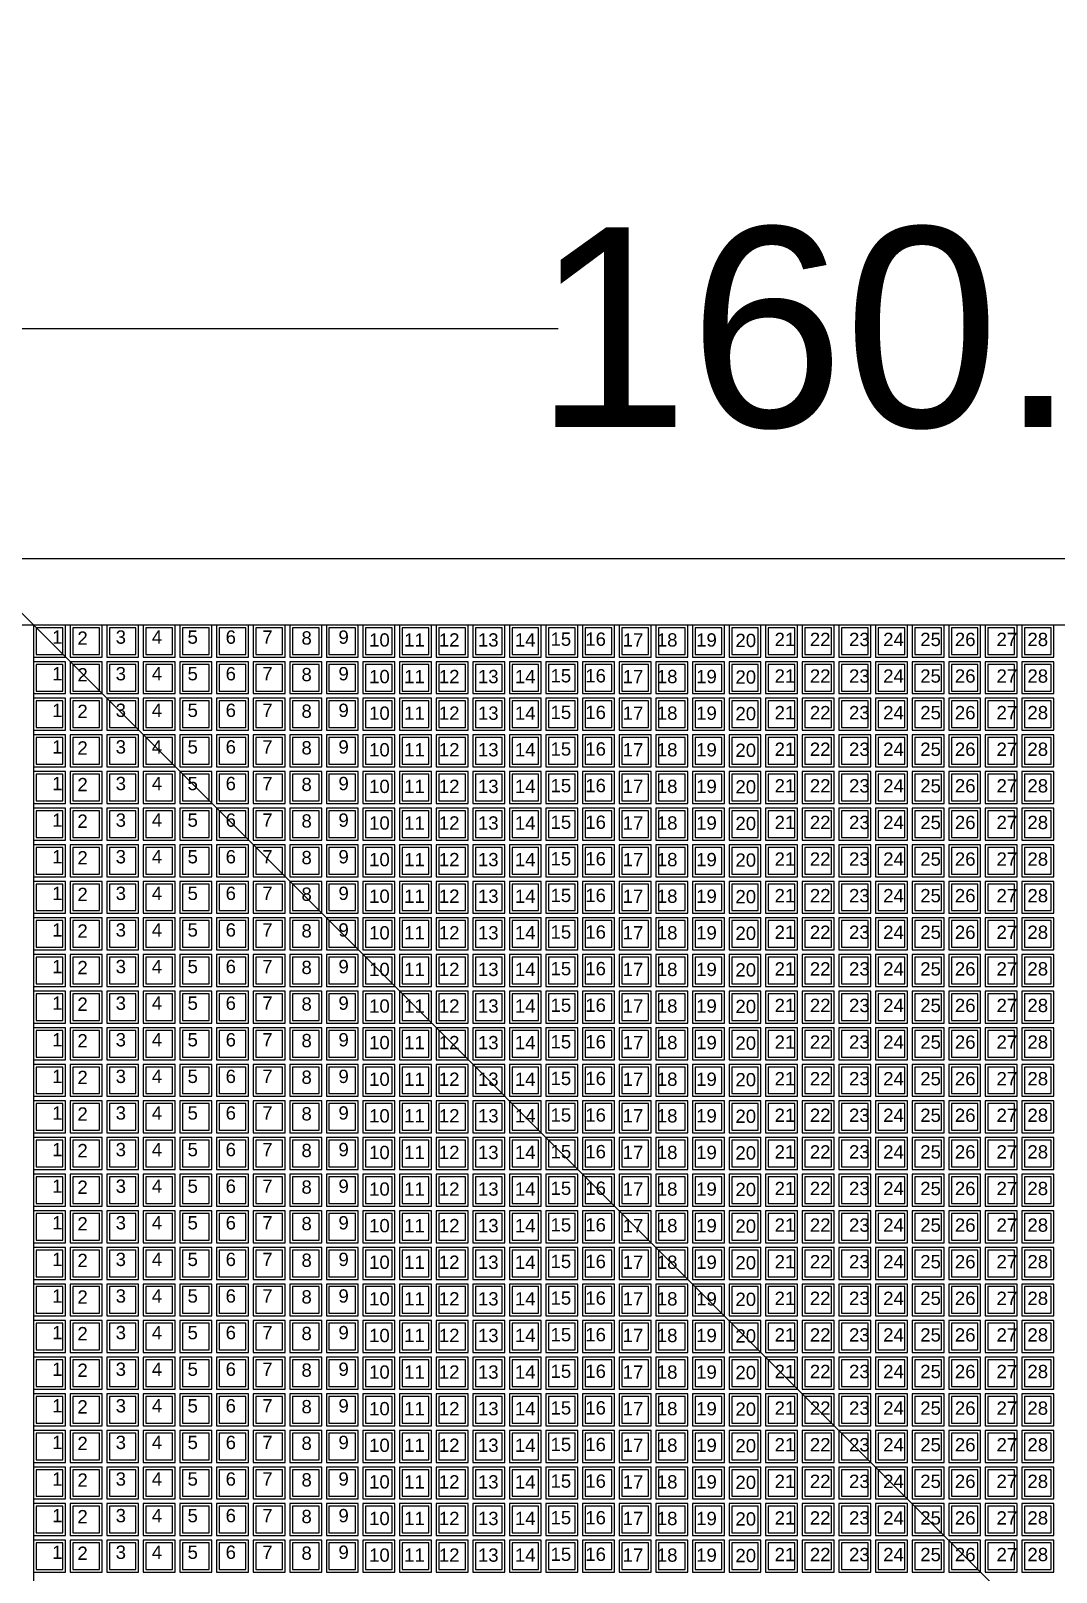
# Model space of a CAD drawing. Header units: inches. Extents: x 0 to 907042749, y -2200 to 1199479692.
# Drawn here: x 906939675 to 906955080, y 1199456533 to 1199479692 of the extents above; entities that cross this region are included whole.
import ezdxf

# ---------------------------------------------------------------- set-up
doc = ezdxf.new("R2010")
doc.units = ezdxf.units.IN
doc.header["$MEASUREMENT"] = 0
doc.header["$PDMODE"] = 3
doc.header["$PDSIZE"] = 200
doc.styles.get("Standard").update_dxf_attribs({"font": 'arial.ttf'})
doc.dimstyles.new('Stacyard Non Annotative', dxfattribs={"dimtxt": 3000, "dimasz": 0.18, "dimexe": 0.18, "dimexo": 0.0625, "dimgap": 0.09, "dimtad": 0, "dimtih": 1, "dimtoh": 1, "dimdec": 4, "dimzin": 0, "dimdsep": 46, "dimtxsty": 'Standard', "dimcen": 0.09, "dimadec": 0, "dimazin": 0, "dimtfac": 1, "dimtdec": 4, "dimtofl": 0, "dimtmove": 0, "dimatfit": 3, "dimfxl": 1, "dimtolj": 1, "dimtzin": 0, "dimarcsym": 0})

# ---------------------------------------------------------------- blocks, each defined once
blk = doc.blocks.new('Formwork')
blk.add_lwpolyline([(240, 240), (-240, 240), (-240, -240), (240, -240)], close=True)
blk.add_lwpolyline([(200, 200), (-200, 200), (-200, -200), (200, -200), (200, 200)])
blk = doc.blocks.new('*U66')
at = {"layer": 'Defpoints'}
blk.add_blockref('Formwork', (0, 0), dxfattribs=at)
blk = doc.blocks.new('*U65')
at = {"color": 0, "linetype": 'ByBlock', "lineweight": -2, "transparency": 16777216}
for p in [(0, 29700), (550, 29700), (1100, 29700), (1650, 29700), (2200, 29700), (2750, 29700), (3300, 29700), (3850, 29700), (4400, 29700), (4950, 29700), (5500, 29700), (6050, 29700), (6600, 29700), (7150, 29700), (7700, 29700), (8250, 29700), (8800, 29700), (9350, 29700), (9900, 29700), (10450, 29700), (11000, 29700), (11550, 29700), (12100, 29700), (12650, 29700), (13200, 29700), (13750, 29700), (14300, 29700), (14850, 29700), (0, 29150), (550, 29150), (1100, 29150), (1650, 29150), (2200, 29150), (2750, 29150), (3300, 29150), (3850, 29150), (4400, 29150), (4950, 29150), (5500, 29150), (6050, 29150), (6600, 29150), (7150, 29150), (7700, 29150), (8250, 29150), (8800, 29150), (9350, 29150), (9900, 29150), (10450, 29150), (11000, 29150), (11550, 29150), (12100, 29150), (12650, 29150), (13200, 29150), (13750, 29150), (14300, 29150), (14850, 29150), (0, 28600), (550, 28600), (1100, 28600), (1650, 28600), (2200, 28600), (2750, 28600), (3300, 28600), (3850, 28600), (4400, 28600), (4950, 28600), (5500, 28600), (6050, 28600), (6600, 28600), (7150, 28600), (7700, 28600), (8250, 28600), (8800, 28600), (9350, 28600), (9900, 28600), (10450, 28600), (11000, 28600), (11550, 28600), (12100, 28600), (12650, 28600), (13200, 28600), (13750, 28600), (14300, 28600), (14850, 28600), (0, 28050), (550, 28050), (1100, 28050), (1650, 28050), (2200, 28050), (2750, 28050), (3300, 28050), (3850, 28050), (4400, 28050), (4950, 28050), (5500, 28050), (6050, 28050), (6600, 28050), (7150, 28050), (7700, 28050), (8250, 28050), (8800, 28050), (9350, 28050), (9900, 28050), (10450, 28050), (11000, 28050), (11550, 28050), (12100, 28050), (12650, 28050), (13200, 28050), (13750, 28050), (14300, 28050), (14850, 28050), (0, 27500), (550, 27500), (1100, 27500), (1650, 27500), (2200, 27500), (2750, 27500), (3300, 27500), (3850, 27500), (4400, 27500), (4950, 27500), (5500, 27500), (6050, 27500), (6600, 27500), (7150, 27500), (7700, 27500), (8250, 27500), (8800, 27500), (9350, 27500), (9900, 27500), (10450, 27500), (11000, 27500), (11550, 27500), (12100, 27500), (12650, 27500), (13200, 27500), (13750, 27500), (14300, 27500), (14850, 27500), (0, 26950), (550, 26950), (1100, 26950), (1650, 26950), (2200, 26950), (2750, 26950), (3300, 26950), (3850, 26950), (4400, 26950), (4950, 26950), (5500, 26950), (6050, 26950), (6600, 26950), (7150, 26950), (7700, 26950), (8250, 26950), (8800, 26950), (9350, 26950), (9900, 26950), (10450, 26950), (11000, 26950), (11550, 26950), (12100, 26950), (12650, 26950), (13200, 26950), (13750, 26950), (14300, 26950), (14850, 26950), (0, 26400), (550, 26400), (1100, 26400), (1650, 26400), (2200, 26400), (2750, 26400), (3300, 26400), (3850, 26400), (4400, 26400), (4950, 26400), (5500, 26400), (6050, 26400), (6600, 26400), (7150, 26400), (7700, 26400), (8250, 26400), (8800, 26400), (9350, 26400), (9900, 26400), (10450, 26400), (11000, 26400), (11550, 26400), (12100, 26400), (12650, 26400), (13200, 26400), (13750, 26400), (14300, 26400), (14850, 26400), (0, 25850), (550, 25850), (1100, 25850), (1650, 25850), (2200, 25850), (2750, 25850), (3300, 25850), (3850, 25850), (4400, 25850), (4950, 25850), (5500, 25850), (6050, 25850), (6600, 25850), (7150, 25850), (7700, 25850), (8250, 25850), (8800, 25850), (9350, 25850), (9900, 25850), (10450, 25850), (11000, 25850), (11550, 25850), (12100, 25850), (12650, 25850), (13200, 25850), (13750, 25850), (14300, 25850), (14850, 25850), (0, 25300), (550, 25300), (1100, 25300), (1650, 25300), (2200, 25300), (2750, 25300), (3300, 25300), (3850, 25300), (4400, 25300), (4950, 25300), (5500, 25300), (6050, 25300), (6600, 25300), (7150, 25300), (7700, 25300), (8250, 25300), (8800, 25300), (9350, 25300), (9900, 25300), (10450, 25300), (11000, 25300), (11550, 25300), (12100, 25300), (12650, 25300), (13200, 25300), (13750, 25300), (14300, 25300), (14850, 25300), (0, 24750), (550, 24750), (1100, 24750), (1650, 24750), (2200, 24750), (2750, 24750), (3300, 24750), (3850, 24750), (4400, 24750), (4950, 24750), (5500, 24750), (6050, 24750), (6600, 24750), (7150, 24750), (7700, 24750), (8250, 24750), (8800, 24750), (9350, 24750), (9900, 24750), (10450, 24750), (11000, 24750), (11550, 24750), (12100, 24750), (12650, 24750), (13200, 24750), (13750, 24750), (14300, 24750), (14850, 24750), (0, 24200), (550, 24200), (1100, 24200), (1650, 24200), (2200, 24200), (2750, 24200), (3300, 24200), (3850, 24200), (4400, 24200), (4950, 24200), (5500, 24200), (6050, 24200), (6600, 24200), (7150, 24200), (7700, 24200), (8250, 24200), (8800, 24200), (9350, 24200), (9900, 24200), (10450, 24200), (11000, 24200), (11550, 24200), (12100, 24200), (12650, 24200), (13200, 24200), (13750, 24200), (14300, 24200), (14850, 24200), (0, 23650), (550, 23650), (1100, 23650), (1650, 23650), (2200, 23650), (2750, 23650), (3300, 23650), (3850, 23650), (4400, 23650), (4950, 23650), (5500, 23650), (6050, 23650), (6600, 23650), (7150, 23650), (7700, 23650), (8250, 23650), (8800, 23650), (9350, 23650), (9900, 23650), (10450, 23650), (11000, 23650), (11550, 23650), (12100, 23650), (12650, 23650), (13200, 23650), (13750, 23650), (14300, 23650), (14850, 23650), (0, 23100), (550, 23100), (1100, 23100), (1650, 23100), (2200, 23100), (2750, 23100), (3300, 23100), (3850, 23100), (4400, 23100), (4950, 23100), (5500, 23100), (6050, 23100), (6600, 23100), (7150, 23100), (7700, 23100), (8250, 23100), (8800, 23100), (9350, 23100), (9900, 23100), (10450, 23100), (11000, 23100), (11550, 23100), (12100, 23100), (12650, 23100), (13200, 23100), (13750, 23100), (14300, 23100), (14850, 23100), (0, 22550), (550, 22550), (1100, 22550), (1650, 22550), (2200, 22550), (2750, 22550), (3300, 22550), (3850, 22550), (4400, 22550), (4950, 22550), (5500, 22550), (6050, 22550), (6600, 22550), (7150, 22550), (7700, 22550), (8250, 22550), (8800, 22550), (9350, 22550), (9900, 22550), (10450, 22550), (11000, 22550), (11550, 22550), (12100, 22550), (12650, 22550), (13200, 22550), (13750, 22550), (14300, 22550), (14850, 22550), (0, 22000), (550, 22000), (1100, 22000), (1650, 22000), (2200, 22000), (2750, 22000), (3300, 22000), (3850, 22000), (4400, 22000), (4950, 22000), (5500, 22000), (6050, 22000), (6600, 22000), (7150, 22000), (7700, 22000), (8250, 22000), (8800, 22000), (9350, 22000), (9900, 22000), (10450, 22000), (11000, 22000), (11550, 22000), (12100, 22000), (12650, 22000), (13200, 22000), (13750, 22000), (14300, 22000), (14850, 22000), (0, 21450), (550, 21450), (1100, 21450), (1650, 21450), (2200, 21450), (2750, 21450), (3300, 21450), (3850, 21450), (4400, 21450), (4950, 21450), (5500, 21450), (6050, 21450), (6600, 21450), (7150, 21450), (7700, 21450), (8250, 21450), (8800, 21450), (9350, 21450), (9900, 21450), (10450, 21450), (11000, 21450), (11550, 21450), (12100, 21450), (12650, 21450), (13200, 21450), (13750, 21450), (14300, 21450), (14850, 21450), (0, 20900), (550, 20900), (1100, 20900), (1650, 20900), (2200, 20900), (2750, 20900), (3300, 20900), (3850, 20900), (4400, 20900), (4950, 20900), (5500, 20900), (6050, 20900), (6600, 20900), (7150, 20900), (7700, 20900), (8250, 20900), (8800, 20900), (9350, 20900), (9900, 20900), (10450, 20900), (11000, 20900), (11550, 20900), (12100, 20900), (12650, 20900), (13200, 20900), (13750, 20900), (14300, 20900), (14850, 20900), (0, 20350), (550, 20350), (1100, 20350), (1650, 20350), (2200, 20350), (2750, 20350), (3300, 20350), (3850, 20350), (4400, 20350), (4950, 20350), (5500, 20350), (6050, 20350), (6600, 20350), (7150, 20350), (7700, 20350), (8250, 20350), (8800, 20350), (9350, 20350), (9900, 20350), (10450, 20350), (11000, 20350), (11550, 20350), (12100, 20350), (12650, 20350), (13200, 20350), (13750, 20350), (14300, 20350), (14850, 20350), (0, 19800), (550, 19800), (1100, 19800), (1650, 19800), (2200, 19800), (2750, 19800), (3300, 19800), (3850, 19800), (4400, 19800), (4950, 19800), (5500, 19800), (6050, 19800), (6600, 19800), (7150, 19800), (7700, 19800), (8250, 19800), (8800, 19800), (9350, 19800), (9900, 19800), (10450, 19800), (11000, 19800), (11550, 19800), (12100, 19800), (12650, 19800), (13200, 19800), (13750, 19800), (14300, 19800), (14850, 19800), (0, 19250), (550, 19250), (1100, 19250), (1650, 19250), (2200, 19250), (2750, 19250), (3300, 19250), (3850, 19250), (4400, 19250), (4950, 19250), (5500, 19250), (6050, 19250), (6600, 19250), (7150, 19250), (7700, 19250), (8250, 19250), (8800, 19250), (9350, 19250), (9900, 19250), (10450, 19250), (11000, 19250), (11550, 19250), (12100, 19250), (12650, 19250), (13200, 19250), (13750, 19250), (14300, 19250), (14850, 19250), (0, 18700), (550, 18700), (1100, 18700), (1650, 18700), (2200, 18700), (2750, 18700), (3300, 18700), (3850, 18700), (4400, 18700), (4950, 18700), (5500, 18700), (6050, 18700), (6600, 18700), (7150, 18700), (7700, 18700), (8250, 18700), (8800, 18700), (9350, 18700), (9900, 18700), (10450, 18700), (11000, 18700), (11550, 18700), (12100, 18700), (12650, 18700), (13200, 18700), (13750, 18700), (14300, 18700), (14850, 18700), (0, 18150), (550, 18150), (1100, 18150), (1650, 18150), (2200, 18150), (2750, 18150), (3300, 18150), (3850, 18150), (4400, 18150), (4950, 18150), (5500, 18150), (6050, 18150), (6600, 18150), (7150, 18150), (7700, 18150), (8250, 18150), (8800, 18150), (9350, 18150), (9900, 18150), (10450, 18150), (11000, 18150), (11550, 18150), (12100, 18150), (12650, 18150), (13200, 18150), (13750, 18150), (14300, 18150), (14850, 18150), (0, 17600), (550, 17600), (1100, 17600), (1650, 17600), (2200, 17600), (2750, 17600), (3300, 17600), (3850, 17600), (4400, 17600), (4950, 17600), (5500, 17600), (6050, 17600), (6600, 17600), (7150, 17600), (7700, 17600), (8250, 17600), (8800, 17600), (9350, 17600), (9900, 17600), (10450, 17600), (11000, 17600), (11550, 17600), (12100, 17600), (12650, 17600), (13200, 17600), (13750, 17600), (14300, 17600), (14850, 17600), (0, 17050), (550, 17050), (1100, 17050), (1650, 17050), (2200, 17050), (2750, 17050), (3300, 17050), (3850, 17050), (4400, 17050), (4950, 17050), (5500, 17050), (6050, 17050), (6600, 17050), (7150, 17050), (7700, 17050), (8250, 17050), (8800, 17050), (9350, 17050), (9900, 17050), (10450, 17050), (11000, 17050), (11550, 17050), (12100, 17050), (12650, 17050), (13200, 17050), (13750, 17050), (14300, 17050), (14850, 17050), (0, 16500), (550, 16500), (1100, 16500), (1650, 16500), (2200, 16500), (2750, 16500), (3300, 16500), (3850, 16500), (4400, 16500), (4950, 16500), (5500, 16500), (6050, 16500), (6600, 16500), (7150, 16500), (7700, 16500), (8250, 16500), (8800, 16500), (9350, 16500), (9900, 16500), (10450, 16500), (11000, 16500), (11550, 16500), (12100, 16500), (12650, 16500), (13200, 16500), (13750, 16500), (14300, 16500), (14850, 16500), (0, 15950), (550, 15950), (1100, 15950), (1650, 15950), (2200, 15950), (2750, 15950), (3300, 15950), (3850, 15950), (4400, 15950), (4950, 15950), (5500, 15950), (6050, 15950), (6600, 15950), (7150, 15950), (7700, 15950), (8250, 15950), (8800, 15950), (9350, 15950), (9900, 15950), (10450, 15950), (11000, 15950), (11550, 15950), (12100, 15950), (12650, 15950), (13200, 15950), (13750, 15950), (14300, 15950), (14850, 15950)]:
    blk.add_blockref('*U66', p, dxfattribs=at)
blk = doc.blocks.new('A$C5B282A8D')
for s, p in [('1', (240, -240)), ('2', (620, -256)), ('3', (1195, -240)), ('4', (1737, -240)), ('5', (2275, -240)), ('6', (2847, -240)), ('7', (3397, -240)), ('8', (3986, -253)), ('9', (4542, -240)), ('10', (5002, -283)), ('11', (5528, -283)), ('12', (6050, -283)), ('13', (6637, -283)), ('14', (7192, -283)), ('15', (7728, -271)), ('16', (8250, -271)), ('17', (8813, -283)), ('18', (9325, -283)), ('19', (9916, -283)), ('20', (10506, -290)), ('21', (11095, -275)), ('22', (11624, -275)), ('23', (12213, -275)), ('24', (12726, -275)), ('25', (13283, -275)), ('26', (13803, -275)), ('27', (14429, -275)), ('28', (14893, -275)), ('29', (15465, -275)), ('30', (16005, -275)), ('31', (16536, -275)), ('32', (17085, -275)), ('33', (17663, -275)), ('34', (18183, -275)), ('35', (18733, -275)), ('36', (19280, -275)), ('37', (19860, -275)), ('38', (20421, -260)), ('39', (20951, -275)), ('40', (21516, -275)), ('41', (22054, -275)), ('42', (22597, -275)), ('43', (23157, -260)), ('44', (23727, -275)), ('45', (24280, -260)), ('46', (24811, -275)), ('47', (25346, -275)), ('48', (25837, -275)), ('49', (26387, -260)), ('50', (27021, -260)), ('51', (27594, -260)), ('52', (28078, -260)), ('53', (28638, -260)), ('54', (29190, -260)), ('55', (29695, -260))]:
    blk.add_text(s, height=200).set_placement(p)
blk = doc.blocks.new('Casting_yard_type_2')
for p, q in [((-16090, 16090), (16090, 16090)), ((-16090, 16090), (16090, -16090)), ((-15090, 15090), (-15090, -15050))]:
    blk.add_line(p, q)
for name, p in [('*U65', (-14850, -14850)), ('A$C5B282A8D', (-15050, 4050))]:
    blk.add_blockref(name, p)
for s, p in [('1', (-14810, 14810)), ('2', (-14430, 14794)), ('3', (-13855, 14810)), ('4', (-13313, 14810)), ('5', (-12775, 14810)), ('6', (-12203, 14810)), ('7', (-11653, 14810)), ('8', (-11064, 14797)), ('9', (-10508, 14810)), ('10', (-10048, 14767)), ('11', (-9522, 14767)), ('12', (-9000, 14767)), ('13', (-8413, 14767)), ('14', (-7858, 14767)), ('15', (-7322, 14779)), ('16', (-6800, 14779)), ('17', (-6237, 14767)), ('18', (-5725, 14767)), ('19', (-5134, 14767)), ('20', (-4544, 14760)), ('21', (-3955, 14775)), ('22', (-3426, 14775)), ('23', (-2837, 14775)), ('24', (-2324, 14775)), ('25', (-1767, 14775)), ('26', (-1247, 14775)), ('27', (-621, 14775)), ('28', (-157, 14775)), ('1', (-14810, 14260)), ('2', (-14430, 14244)), ('3', (-13855, 14260)), ('4', (-13313, 14260)), ('5', (-12775, 14260)), ('6', (-12203, 14260)), ('7', (-11653, 14260)), ('8', (-11064, 14247)), ('9', (-10508, 14260)), ('10', (-10048, 14217)), ('11', (-9522, 14217)), ('12', (-9000, 14217)), ('13', (-8413, 14217)), ('14', (-7858, 14217)), ('15', (-7322, 14229)), ('16', (-6800, 14229)), ('17', (-6237, 14217)), ('18', (-5725, 14217)), ('19', (-5134, 14217)), ('20', (-4544, 14210)), ('21', (-3955, 14225)), ('22', (-3426, 14225)), ('23', (-2837, 14225)), ('24', (-2324, 14225)), ('25', (-1767, 14225)), ('26', (-1247, 14225)), ('27', (-621, 14225)), ('28', (-157, 14225)), ('1', (-14810, 13710)), ('2', (-14430, 13694)), ('3', (-13855, 13710)), ('4', (-13313, 13710)), ('5', (-12775, 13710)), ('6', (-12203, 13710)), ('7', (-11653, 13710)), ('8', (-11064, 13697)), ('9', (-10508, 13710)), ('10', (-10048, 13667)), ('11', (-9522, 13667)), ('12', (-9000, 13667)), ('13', (-8413, 13667)), ('14', (-7858, 13667)), ('15', (-7322, 13679)), ('16', (-6800, 13679)), ('17', (-6237, 13667)), ('18', (-5725, 13667)), ('19', (-5134, 13667)), ('20', (-4544, 13660)), ('21', (-3955, 13675)), ('22', (-3426, 13675)), ('23', (-2837, 13675)), ('24', (-2324, 13675)), ('25', (-1767, 13675)), ('26', (-1247, 13675)), ('27', (-621, 13675)), ('28', (-157, 13675)), ('1', (-14810, 13160)), ('2', (-14430, 13144)), ('3', (-13855, 13160)), ('4', (-13313, 13160)), ('5', (-12775, 13160)), ('6', (-12203, 13160)), ('7', (-11653, 13160)), ('8', (-11064, 13147)), ('9', (-10508, 13160)), ('10', (-10048, 13117)), ('11', (-9522, 13117)), ('12', (-9000, 13117)), ('13', (-8413, 13117)), ('14', (-7858, 13117)), ('15', (-7322, 13129)), ('16', (-6800, 13129)), ('17', (-6237, 13117)), ('18', (-5725, 13117)), ('19', (-5134, 13117)), ('20', (-4544, 13110)), ('21', (-3955, 13125)), ('22', (-3426, 13125)), ('23', (-2837, 13125)), ('24', (-2324, 13125)), ('25', (-1767, 13125)), ('26', (-1247, 13125)), ('27', (-621, 13125)), ('28', (-157, 13125)), ('1', (-14810, 12610)), ('2', (-14430, 12594)), ('3', (-13855, 12610)), ('4', (-13313, 12610)), ('5', (-12775, 12610)), ('6', (-12203, 12610)), ('7', (-11653, 12610)), ('8', (-11064, 12597)), ('9', (-10508, 12610)), ('10', (-10048, 12567)), ('11', (-9522, 12567)), ('12', (-9000, 12567)), ('13', (-8413, 12567)), ('14', (-7858, 12567)), ('15', (-7322, 12579)), ('16', (-6800, 12579)), ('17', (-6237, 12567)), ('18', (-5725, 12567)), ('19', (-5134, 12567)), ('20', (-4544, 12560)), ('21', (-3955, 12575)), ('22', (-3426, 12575)), ('23', (-2837, 12575)), ('24', (-2324, 12575)), ('25', (-1767, 12575)), ('26', (-1247, 12575)), ('27', (-621, 12575)), ('28', (-157, 12575)), ('1', (-14810, 12060)), ('2', (-14430, 12044)), ('3', (-13855, 12060)), ('4', (-13313, 12060)), ('5', (-12775, 12060)), ('6', (-12203, 12060)), ('7', (-11653, 12060)), ('8', (-11064, 12047)), ('9', (-10508, 12060)), ('10', (-10048, 12017)), ('11', (-9522, 12017)), ('12', (-9000, 12017)), ('13', (-8413, 12017)), ('14', (-7858, 12017)), ('15', (-7322, 12029)), ('16', (-6800, 12029)), ('17', (-6237, 12017)), ('18', (-5725, 12017)), ('19', (-5134, 12017)), ('20', (-4544, 12010)), ('21', (-3955, 12025)), ('22', (-3426, 12025)), ('23', (-2837, 12025)), ('24', (-2324, 12025)), ('25', (-1767, 12025)), ('26', (-1247, 12025)), ('27', (-621, 12025)), ('28', (-157, 12025)), ('1', (-14810, 11510)), ('2', (-14430, 11494)), ('3', (-13855, 11510)), ('4', (-13313, 11510)), ('5', (-12775, 11510)), ('6', (-12203, 11510)), ('7', (-11653, 11510)), ('8', (-11064, 11497)), ('9', (-10508, 11510)), ('10', (-10048, 11467)), ('11', (-9522, 11467)), ('12', (-9000, 11467)), ('13', (-8413, 11467)), ('14', (-7858, 11467)), ('15', (-7322, 11479)), ('16', (-6800, 11479)), ('17', (-6237, 11467)), ('18', (-5725, 11467)), ('19', (-5134, 11467)), ('20', (-4544, 11460)), ('21', (-3955, 11475)), ('22', (-3426, 11475)), ('23', (-2837, 11475)), ('24', (-2324, 11475)), ('25', (-1767, 11475)), ('26', (-1247, 11475)), ('27', (-621, 11475)), ('28', (-157, 11475)), ('1', (-14810, 10960)), ('2', (-14430, 10944)), ('3', (-13855, 10960)), ('4', (-13313, 10960)), ('5', (-12775, 10960)), ('6', (-12203, 10960)), ('7', (-11653, 10960)), ('8', (-11064, 10947)), ('9', (-10508, 10960)), ('10', (-10048, 10917)), ('11', (-9522, 10917)), ('12', (-9000, 10917)), ('13', (-8413, 10917)), ('14', (-7858, 10917)), ('15', (-7322, 10929)), ('16', (-6800, 10929)), ('17', (-6237, 10917)), ('18', (-5725, 10917)), ('19', (-5134, 10917)), ('21', (-3955, 10925)), ('22', (-3426, 10925)), ('23', (-2837, 10925)), ('24', (-2324, 10925)), ('25', (-1767, 10925)), ('26', (-1247, 10925)), ('27', (-621, 10925)), ('28', (-157, 10925)), ('20', (-4544, 10910)), ('1', (-14810, 10410)), ('2', (-14430, 10394)), ('3', (-13855, 10410)), ('4', (-13313, 10410)), ('5', (-12775, 10410)), ('6', (-12203, 10410)), ('7', (-11653, 10410)), ('8', (-11064, 10397)), ('9', (-10508, 10410)), ('10', (-10048, 10367)), ('11', (-9522, 10367)), ('12', (-9000, 10367)), ('13', (-8413, 10367)), ('14', (-7858, 10367)), ('15', (-7322, 10379)), ('16', (-6800, 10379)), ('17', (-6237, 10367)), ('18', (-5725, 10367)), ('19', (-5134, 10367)), ('20', (-4544, 10360)), ('21', (-3955, 10375)), ('22', (-3426, 10375)), ('23', (-2837, 10375)), ('24', (-2324, 10375)), ('25', (-1767, 10375)), ('26', (-1247, 10375)), ('27', (-621, 10375)), ('28', (-157, 10375)), ('1', (-14810, 9860)), ('2', (-14430, 9844)), ('3', (-13855, 9860)), ('4', (-13313, 9860)), ('5', (-12775, 9860)), ('6', (-12203, 9860)), ('7', (-11653, 9860)), ('8', (-11064, 9847)), ('9', (-10508, 9860)), ('10', (-10048, 9817)), ('11', (-9522, 9817)), ('12', (-9000, 9817)), ('13', (-8413, 9817)), ('14', (-7858, 9817)), ('15', (-7322, 9829)), ('16', (-6800, 9829)), ('17', (-6237, 9817)), ('18', (-5725, 9817)), ('19', (-5134, 9817)), ('20', (-4544, 9810)), ('21', (-3955, 9825)), ('22', (-3426, 9825)), ('23', (-2837, 9825)), ('24', (-2324, 9825)), ('25', (-1767, 9825)), ('26', (-1247, 9825)), ('27', (-621, 9825)), ('28', (-157, 9825)), ('1', (-14810, 9310)), ('2', (-14430, 9294)), ('3', (-13855, 9310)), ('4', (-13313, 9310)), ('5', (-12775, 9310)), ('6', (-12203, 9310)), ('7', (-11653, 9310)), ('8', (-11064, 9297)), ('9', (-10508, 9310)), ('10', (-10048, 9267)), ('11', (-9522, 9267)), ('12', (-9000, 9267)), ('13', (-8413, 9267)), ('14', (-7858, 9267)), ('15', (-7322, 9279)), ('16', (-6800, 9279)), ('17', (-6237, 9267)), ('18', (-5725, 9267)), ('19', (-5134, 9267)), ('20', (-4544, 9260)), ('21', (-3955, 9275)), ('22', (-3426, 9275)), ('23', (-2837, 9275)), ('24', (-2324, 9275)), ('25', (-1767, 9275)), ('26', (-1247, 9275)), ('27', (-621, 9275)), ('28', (-157, 9275)), ('1', (-14810, 8760)), ('2', (-14430, 8744)), ('3', (-13855, 8760)), ('4', (-13313, 8760)), ('5', (-12775, 8760)), ('6', (-12203, 8760)), ('7', (-11653, 8760)), ('8', (-11064, 8747)), ('9', (-10508, 8760)), ('10', (-10048, 8717)), ('11', (-9522, 8717)), ('12', (-9000, 8717)), ('13', (-8413, 8717)), ('14', (-7858, 8717)), ('15', (-7322, 8729)), ('16', (-6800, 8729)), ('17', (-6237, 8717)), ('18', (-5725, 8717)), ('19', (-5134, 8717)), ('20', (-4544, 8710)), ('21', (-3955, 8725)), ('22', (-3426, 8725)), ('23', (-2837, 8725)), ('24', (-2324, 8725)), ('25', (-1767, 8725)), ('26', (-1247, 8725)), ('27', (-621, 8725)), ('28', (-157, 8725)), ('1', (-14810, 8210)), ('2', (-14430, 8194)), ('3', (-13855, 8210)), ('4', (-13313, 8210)), ('5', (-12775, 8210)), ('6', (-12203, 8210)), ('7', (-11653, 8210)), ('8', (-11064, 8197)), ('9', (-10508, 8210)), ('10', (-10048, 8167)), ('11', (-9522, 8167)), ('12', (-9000, 8167)), ('13', (-8413, 8167)), ('14', (-7858, 8167)), ('15', (-7322, 8179)), ('16', (-6800, 8179)), ('17', (-6237, 8167)), ('18', (-5725, 8167)), ('19', (-5134, 8167)), ('20', (-4544, 8160)), ('21', (-3955, 8175)), ('22', (-3426, 8175)), ('23', (-2837, 8175)), ('24', (-2324, 8175)), ('25', (-1767, 8175)), ('26', (-1247, 8175)), ('27', (-621, 8175)), ('28', (-157, 8175)), ('1', (-14810, 7660)), ('2', (-14430, 7644)), ('3', (-13855, 7660)), ('4', (-13313, 7660)), ('5', (-12775, 7660)), ('6', (-12203, 7660)), ('7', (-11653, 7660)), ('8', (-11064, 7647)), ('9', (-10508, 7660)), ('10', (-10048, 7617)), ('11', (-9522, 7617)), ('12', (-9000, 7617)), ('13', (-8413, 7617)), ('14', (-7858, 7617)), ('15', (-7322, 7629)), ('16', (-6800, 7629)), ('17', (-6237, 7617)), ('18', (-5725, 7617)), ('19', (-5134, 7617)), ('20', (-4544, 7610)), ('21', (-3955, 7625)), ('22', (-3426, 7625)), ('23', (-2837, 7625)), ('24', (-2324, 7625)), ('25', (-1767, 7625)), ('26', (-1247, 7625)), ('27', (-621, 7625)), ('28', (-157, 7625)), ('1', (-14810, 7110)), ('2', (-14430, 7094)), ('3', (-13855, 7110)), ('4', (-13313, 7110)), ('5', (-12775, 7110)), ('6', (-12203, 7110)), ('7', (-11653, 7110)), ('8', (-11064, 7097)), ('9', (-10508, 7110)), ('10', (-10048, 7067)), ('11', (-9522, 7067)), ('12', (-9000, 7067)), ('13', (-8413, 7067)), ('14', (-7858, 7067)), ('15', (-7322, 7079)), ('16', (-6800, 7079)), ('17', (-6237, 7067)), ('18', (-5725, 7067)), ('19', (-5134, 7067)), ('20', (-4544, 7060)), ('21', (-3955, 7075)), ('22', (-3426, 7075)), ('23', (-2837, 7075)), ('24', (-2324, 7075)), ('25', (-1767, 7075)), ('26', (-1247, 7075)), ('27', (-621, 7075)), ('28', (-157, 7075)), ('1', (-14810, 6560)), ('2', (-14430, 6544)), ('3', (-13855, 6560)), ('4', (-13313, 6560)), ('5', (-12775, 6560)), ('6', (-12203, 6560)), ('7', (-11653, 6560)), ('8', (-11064, 6547)), ('9', (-10508, 6560)), ('10', (-10048, 6517)), ('11', (-9522, 6517)), ('12', (-9000, 6517)), ('13', (-8413, 6517)), ('14', (-7858, 6517)), ('15', (-7322, 6529)), ('16', (-6800, 6529)), ('17', (-6237, 6517)), ('18', (-5725, 6517)), ('19', (-5134, 6517)), ('21', (-3955, 6525)), ('22', (-3426, 6525)), ('23', (-2837, 6525)), ('24', (-2324, 6525)), ('25', (-1767, 6525)), ('26', (-1247, 6525)), ('27', (-621, 6525)), ('28', (-157, 6525)), ('20', (-4544, 6510)), ('1', (-14810, 6010)), ('2', (-14430, 5994)), ('3', (-13855, 6010)), ('4', (-13313, 6010)), ('5', (-12775, 6010)), ('6', (-12203, 6010)), ('7', (-11653, 6010)), ('8', (-11064, 5997)), ('9', (-10508, 6010)), ('10', (-10048, 5967)), ('11', (-9522, 5967)), ('12', (-9000, 5967)), ('13', (-8413, 5967)), ('14', (-7858, 5967)), ('15', (-7322, 5979)), ('16', (-6800, 5979)), ('17', (-6237, 5967)), ('18', (-5725, 5967)), ('19', (-5134, 5967)), ('20', (-4544, 5960)), ('21', (-3955, 5975)), ('22', (-3426, 5975)), ('23', (-2837, 5975)), ('24', (-2324, 5975)), ('25', (-1767, 5975)), ('26', (-1247, 5975)), ('27', (-621, 5975)), ('28', (-157, 5975)), ('1', (-14810, 5460)), ('2', (-14430, 5444)), ('3', (-13855, 5460)), ('4', (-13313, 5460)), ('5', (-12775, 5460)), ('6', (-12203, 5460)), ('7', (-11653, 5460)), ('8', (-11064, 5447)), ('9', (-10508, 5460)), ('10', (-10048, 5417)), ('11', (-9522, 5417)), ('12', (-9000, 5417)), ('13', (-8413, 5417)), ('14', (-7858, 5417)), ('15', (-7322, 5429)), ('16', (-6800, 5429)), ('17', (-6237, 5417)), ('18', (-5725, 5417)), ('19', (-5134, 5417)), ('20', (-4544, 5410)), ('21', (-3955, 5425)), ('22', (-3426, 5425)), ('23', (-2837, 5425)), ('24', (-2324, 5425)), ('25', (-1767, 5425)), ('26', (-1247, 5425)), ('27', (-621, 5425)), ('28', (-157, 5425)), ('1', (-14810, 4910)), ('2', (-14430, 4894)), ('3', (-13855, 4910)), ('4', (-13313, 4910)), ('5', (-12775, 4910)), ('6', (-12203, 4910)), ('7', (-11653, 4910)), ('8', (-11064, 4897)), ('9', (-10508, 4910)), ('10', (-10048, 4867)), ('11', (-9522, 4867)), ('12', (-9000, 4867)), ('13', (-8413, 4867)), ('14', (-7858, 4867)), ('15', (-7322, 4879)), ('16', (-6800, 4879)), ('17', (-6237, 4867)), ('18', (-5725, 4867)), ('19', (-5134, 4867)), ('20', (-4544, 4860)), ('21', (-3955, 4875)), ('22', (-3426, 4875)), ('23', (-2837, 4875)), ('24', (-2324, 4875)), ('25', (-1767, 4875)), ('26', (-1247, 4875)), ('27', (-621, 4875)), ('28', (-157, 4875)), ('1', (-14810, 4360)), ('2', (-14430, 4344)), ('3', (-13855, 4360)), ('4', (-13313, 4360)), ('5', (-12775, 4360)), ('6', (-12203, 4360)), ('7', (-11653, 4360)), ('8', (-11064, 4347)), ('9', (-10508, 4360)), ('10', (-10048, 4317)), ('11', (-9522, 4317)), ('12', (-9000, 4317)), ('13', (-8413, 4317)), ('14', (-7858, 4317)), ('15', (-7322, 4329)), ('16', (-6800, 4329)), ('17', (-6237, 4317)), ('18', (-5725, 4317)), ('19', (-5134, 4317)), ('20', (-4544, 4310)), ('21', (-3955, 4325)), ('22', (-3426, 4325)), ('23', (-2837, 4325)), ('24', (-2324, 4325)), ('25', (-1767, 4325)), ('26', (-1247, 4325)), ('27', (-621, 4325)), ('28', (-157, 4325)), ('1', (-14810, 3260)), ('2', (-14430, 3244)), ('3', (-13855, 3260)), ('4', (-13313, 3260)), ('5', (-12775, 3260)), ('6', (-12203, 3260)), ('7', (-11653, 3260)), ('8', (-11064, 3247)), ('9', (-10508, 3260)), ('10', (-10048, 3217)), ('11', (-9522, 3217)), ('12', (-9000, 3217)), ('13', (-8413, 3217)), ('14', (-7858, 3217)), ('15', (-7322, 3229)), ('16', (-6800, 3229)), ('17', (-6237, 3217)), ('18', (-5725, 3217)), ('19', (-5134, 3217)), ('20', (-4544, 3210)), ('21', (-3955, 3225)), ('22', (-3426, 3225)), ('23', (-2837, 3225)), ('24', (-2324, 3225)), ('25', (-1767, 3225)), ('26', (-1247, 3225)), ('27', (-621, 3225)), ('28', (-157, 3225)), ('1', (-14810, 2710)), ('2', (-14430, 2694)), ('3', (-13855, 2710)), ('4', (-13313, 2710)), ('5', (-12775, 2710)), ('6', (-12203, 2710)), ('7', (-11653, 2710)), ('8', (-11064, 2697)), ('9', (-10508, 2710)), ('10', (-10048, 2667)), ('11', (-9522, 2667)), ('12', (-9000, 2667)), ('13', (-8413, 2667)), ('14', (-7858, 2667)), ('15', (-7322, 2679)), ('16', (-6800, 2679)), ('17', (-6237, 2667)), ('18', (-5725, 2667)), ('19', (-5134, 2667)), ('20', (-4544, 2660)), ('21', (-3955, 2675)), ('22', (-3426, 2675)), ('23', (-2837, 2675)), ('24', (-2324, 2675)), ('25', (-1767, 2675)), ('26', (-1247, 2675)), ('27', (-621, 2675)), ('28', (-157, 2675)), ('1', (-14810, 2160)), ('2', (-14430, 2144)), ('3', (-13855, 2160)), ('4', (-13313, 2160)), ('5', (-12775, 2160)), ('6', (-12203, 2160)), ('7', (-11653, 2160)), ('8', (-11064, 2147)), ('9', (-10508, 2160)), ('10', (-10048, 2117)), ('11', (-9522, 2117)), ('12', (-9000, 2117)), ('13', (-8413, 2117)), ('14', (-7858, 2117)), ('15', (-7322, 2129)), ('16', (-6800, 2129)), ('17', (-6237, 2117)), ('18', (-5725, 2117)), ('19', (-5134, 2117)), ('21', (-3955, 2125)), ('22', (-3426, 2125)), ('23', (-2837, 2125)), ('24', (-2324, 2125)), ('25', (-1767, 2125)), ('26', (-1247, 2125)), ('27', (-621, 2125)), ('28', (-157, 2125)), ('20', (-4544, 2110)), ('1', (-14810, 1610)), ('2', (-14430, 1594)), ('3', (-13855, 1610)), ('4', (-13313, 1610)), ('5', (-12775, 1610)), ('6', (-12203, 1610)), ('7', (-11653, 1610)), ('8', (-11064, 1597)), ('9', (-10508, 1610)), ('10', (-10048, 1567)), ('11', (-9522, 1567)), ('12', (-9000, 1567)), ('13', (-8413, 1567)), ('14', (-7858, 1567)), ('15', (-7322, 1579)), ('16', (-6800, 1579)), ('17', (-6237, 1567)), ('18', (-5725, 1567)), ('19', (-5134, 1567)), ('20', (-4544, 1560)), ('21', (-3955, 1575)), ('22', (-3426, 1575)), ('23', (-2837, 1575)), ('24', (-2324, 1575)), ('25', (-1767, 1575)), ('26', (-1247, 1575)), ('27', (-621, 1575)), ('28', (-157, 1575)), ('1', (-14810, 1060)), ('2', (-14430, 1044)), ('3', (-13855, 1060)), ('4', (-13313, 1060)), ('5', (-12775, 1060)), ('6', (-12203, 1060)), ('7', (-11653, 1060)), ('8', (-11064, 1047)), ('9', (-10508, 1060)), ('10', (-10048, 1017)), ('11', (-9522, 1017)), ('12', (-9000, 1017)), ('13', (-8413, 1017)), ('14', (-7858, 1017)), ('15', (-7322, 1029)), ('16', (-6800, 1029)), ('17', (-6237, 1017)), ('18', (-5725, 1017)), ('19', (-5134, 1017)), ('20', (-4544, 1010)), ('21', (-3955, 1025)), ('22', (-3426, 1025)), ('23', (-2837, 1025)), ('24', (-2324, 1025)), ('25', (-1767, 1025)), ('26', (-1247, 1025)), ('27', (-621, 1025)), ('28', (-157, 1025))]:
    blk.add_text(s, height=200).set_placement(p)
blk = doc.blocks.new('*D53')
at = {"color": 0, "lineweight": -2, "transparency": 16777216}
for p, q in [((906874355, 1199471763), (906874355, 1199475219)), ((906874355, 1199475219), (906947597, 1199475219)), ((907035255, 1199475219), (906962014, 1199475219)), ((907035255, 1199471763), (907035255, 1199475219))]:
    blk.add_line(p, q, dxfattribs=at)
at = {"color": 0, "transparency": 16777216}
for points in [[(906874355, 1199475219), (906874355, 1199475219), (906874355, 1199475219)], [(907035255, 1199475219), (907035255, 1199475219), (907035255, 1199475219)]]:
    blk.add_solid(points, dxfattribs=at)
at = {"layer": 'Defpoints', "color": 0, "transparency": 16777216}
for p in [(907035255, 1199475219), (906874355, 1199471763), (907035255, 1199471763)]:
    blk.add_point(p, dxfattribs=at)
at = {"color": 0, "transparency": 16777216, "insert": (906954805, 1199475219), "char_height": 3000, "attachment_point": 5}
blk.add_mtext('\\A1;160.9 m', dxfattribs=at)

msp = doc.modelspace()

# ---------------------------------------------------------------- linework, layer by layer
msp.add_line((907035068.09368, 1199470763.10848), (906874355.03724, 1199470763.10848))

# ---------------------------------------------------------------- block references
msp.add_blockref('Casting_yard_type_2', (906954805.03724, 1199455673.10848))

# ---------------------------------------------------------------- dimensions: what is measured, and where the dimension line sits
dim = msp.add_linear_dim(base=(907035255.03724, 1199475218.76251), p1=(906874355.03724, 1199471763.10848), p2=(907035255.03724, 1199471763.10848), text='160.9 m', dimstyle='Stacyard Non Annotative')
dim.commit()
dim.dimension.update_dxf_attribs({"geometry": '*D53', "text_midpoint": (906954805.03724, 1199475218.76251)})

doc.saveas('drawing.dxf')
